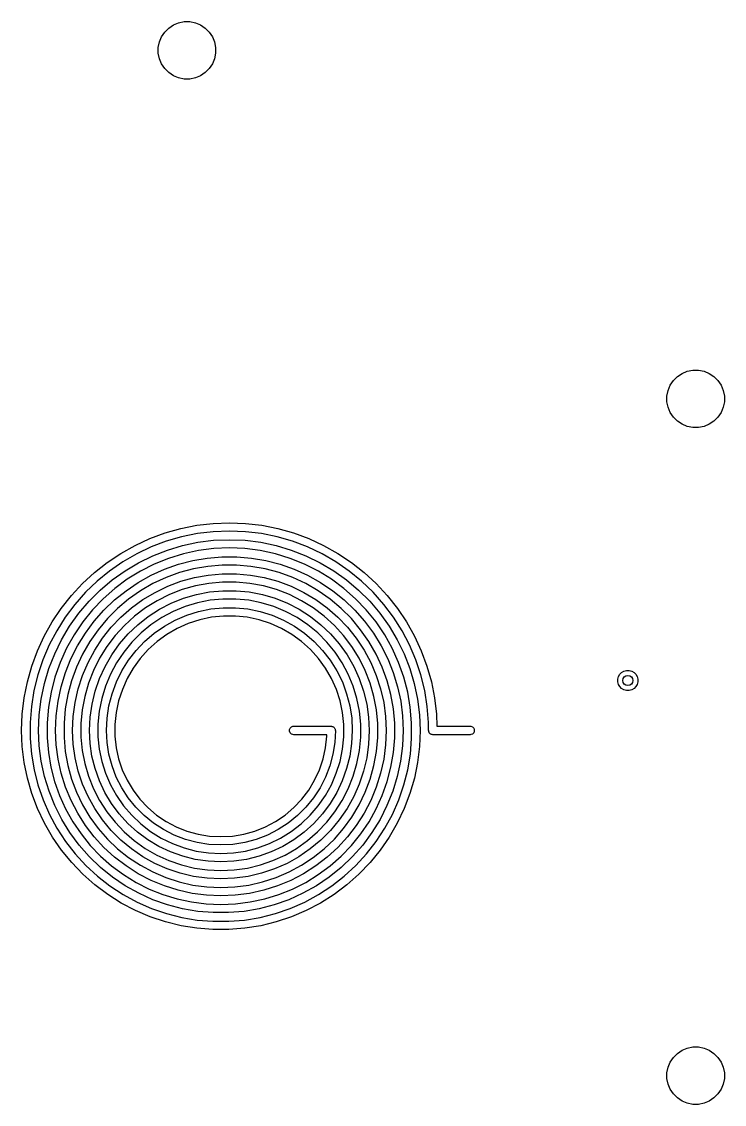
# Model space of a CAD drawing. Extents: x 25 to 275, y -107 to -24.
# Drawn here: x 179.12 to 199.85, y -106.02 to -74.1 of the extents above; entities that cross this region are included whole.
import ezdxf

# ---------------------------------------------------------------- set-up
doc = ezdxf.new("R2010")
doc.units = 0
doc.layers.add('BLACK', color=7, linetype='CONTINUOUS')

msp = doc.modelspace()

# ---------------------------------------------------------------- linework, layer by layer
at = {"layer": 'BLACK', "linetype": 'CONTINUOUS'}
for p, q in [((183.342941, -74.410766), (183.460766, -74.292941)), ((183.460766, -74.292941), (183.599313, -74.200367)), ((183.599313, -74.200367), (183.753258, -74.136601)), ((183.753258, -74.136601), (183.916685, -74.104093)), ((183.916685, -74.104093), (184.083315, -74.104093)), ((184.083315, -74.104093), (184.246742, -74.136601)), ((184.246742, -74.136601), (184.400687, -74.200367)), ((184.400687, -74.200367), (184.539234, -74.292941)), ((184.539234, -74.292941), (184.657059, -74.410766)), ((183.186601, -74.703258), (183.250367, -74.549313)), ((183.250367, -74.549313), (183.342941, -74.410766)), ((184.657059, -74.410766), (184.749633, -74.549313)), ((184.749633, -74.549313), (184.813399, -74.703258)), ((183.154093, -74.866685), (183.186601, -74.703258)), ((183.154093, -75.033315), (183.154093, -74.866685)), ((184.813399, -74.703258), (184.845907, -74.866685)), ((184.845907, -74.866685), (184.845907, -75.033315)), ((183.186601, -75.196742), (183.154093, -75.033315)), ((183.250367, -75.350687), (183.186601, -75.196742)), ((184.813399, -75.196742), (184.749633, -75.350687)), ((184.845907, -75.033315), (184.813399, -75.196742)), ((183.342941, -75.489234), (183.250367, -75.350687)), ((183.460766, -75.607059), (183.342941, -75.489234)), ((183.599313, -75.699633), (183.460766, -75.607059)), ((184.539234, -75.607059), (184.400687, -75.699633)), ((184.657059, -75.489234), (184.539234, -75.607059)), ((184.749633, -75.350687), (184.657059, -75.489234)), ((183.753258, -75.763399), (183.599313, -75.699633)), ((183.916685, -75.795907), (183.753258, -75.763399)), ((184.083315, -75.795907), (183.916685, -75.795907)), ((184.246742, -75.763399), (184.083315, -75.795907)), ((184.400687, -75.699633), (184.246742, -75.763399)), ((198.342941, -84.685766), (198.460766, -84.567941)), ((198.460766, -84.567941), (198.599313, -84.475367)), ((198.599313, -84.475367), (198.753258, -84.411601)), ((198.753258, -84.411601), (198.916685, -84.379093)), ((198.916685, -84.379093), (199.083315, -84.379093)), ((199.083315, -84.379093), (199.246742, -84.411601)), ((199.246742, -84.411601), (199.400687, -84.475367)), ((199.400687, -84.475367), (199.539234, -84.567941)), ((199.539234, -84.567941), (199.657059, -84.685766)), ((198.186601, -84.978258), (198.250367, -84.824313)), ((198.250367, -84.824313), (198.342941, -84.685766)), ((199.657059, -84.685766), (199.749633, -84.824313)), ((199.749633, -84.824313), (199.813399, -84.978258)), ((198.154093, -85.141685), (198.186601, -84.978258)), ((198.154093, -85.308315), (198.154093, -85.141685)), ((199.813399, -84.978258), (199.845907, -85.141685)), ((199.845907, -85.141685), (199.845907, -85.308315)), ((198.186601, -85.471742), (198.154093, -85.308315)), ((198.250367, -85.625687), (198.186601, -85.471742)), ((199.813399, -85.471742), (199.749633, -85.625687)), ((199.845907, -85.308315), (199.813399, -85.471742)), ((198.342941, -85.764234), (198.250367, -85.625687)), ((198.460766, -85.882059), (198.342941, -85.764234)), ((199.657059, -85.764234), (199.539234, -85.882059)), ((199.749633, -85.625687), (199.657059, -85.764234)), ((198.599313, -85.974633), (198.460766, -85.882059)), ((198.753258, -86.038399), (198.599313, -85.974633)), ((198.916685, -86.070907), (198.753258, -86.038399)), ((199.083315, -86.070907), (198.916685, -86.070907)), ((199.246742, -86.038399), (199.083315, -86.070907)), ((199.400687, -85.974633), (199.246742, -86.038399)), ((199.539234, -85.882059), (199.400687, -85.974633)), ((183.357271, -89.174779), (183.820147, -89.044234)), ((183.820147, -89.044234), (184.291839, -88.950409)), ((184.291839, -88.950409), (184.769438, -88.893881)), ((184.769438, -88.893881), (185.25, -88.875)), ((185.25, -88.875), (185.730562, -88.893881)), ((185.730562, -88.893881), (186.208161, -88.950409)), ((186.208161, -88.950409), (186.679853, -89.044234)), ((186.679853, -89.044234), (187.142729, -89.174779)), ((182.469308, -89.542585), (182.906064, -89.341238)), ((182.906064, -89.341238), (183.357271, -89.174779)), ((183.842879, -89.291086), (183.388065, -89.422825)), ((184.306819, -89.196372), (183.842879, -89.291086)), ((184.776875, -89.139297), (184.306819, -89.196372)), ((185.25, -89.120231), (184.776875, -89.139297)), ((185.723125, -89.139297), (185.25, -89.120231)), ((186.193181, -89.196372), (185.723125, -89.139297)), ((186.657121, -89.291086), (186.193181, -89.196372)), ((187.111935, -89.422825), (186.657121, -89.291086)), ((187.142729, -89.174779), (187.593936, -89.341238)), ((187.593936, -89.341238), (188.030692, -89.542585)), ((182.049696, -89.777579), (182.469308, -89.542585)), ((182.945327, -89.590733), (182.517535, -89.793723)), ((183.388065, -89.422825), (182.945327, -89.590733)), ((182.990463, -89.848775), (183.423565, -89.679778)), ((183.423565, -89.679778), (183.869144, -89.547124)), ((183.869144, -89.547124), (184.324155, -89.451718)), ((184.324155, -89.451718), (184.785491, -89.394212)), ((184.793757, -89.639534), (184.340801, -89.697537)), ((184.785491, -89.394212), (185.25, -89.375)), ((185.25, -89.620153), (184.793757, -89.639534)), ((185.25, -89.375), (185.714509, -89.394212)), ((185.706243, -89.639534), (185.25, -89.620153)), ((186.159199, -89.697537), (185.706243, -89.639534)), ((185.714509, -89.394212), (186.175845, -89.451718)), ((186.175845, -89.451718), (186.630856, -89.547124)), ((186.630856, -89.547124), (187.076435, -89.679778)), ((187.076435, -89.679778), (187.509537, -89.848775)), ((187.554673, -89.590733), (187.111935, -89.422825)), ((187.982465, -89.793723), (187.554673, -89.590733)), ((188.030692, -89.542585), (188.450304, -89.777579)), ((181.649815, -90.044771), (182.049696, -89.777579)), ((182.517535, -89.793723), (182.107464, -90.030478)), ((182.572796, -90.05296), (182.990463, -89.848775)), ((183.457759, -89.927464), (183.034034, -90.09773)), ((183.894397, -89.793745), (183.457759, -89.927464)), ((183.749283, -90.099645), (184.170269, -89.990029)), ((184.340801, -89.697537), (183.894397, -89.793745)), ((184.170269, -89.990029), (184.599034, -89.91651)), ((184.599034, -89.91651), (185.032489, -89.879618)), ((185.032489, -89.879618), (185.467511, -89.879618)), ((185.467511, -89.879618), (185.900966, -89.91651)), ((185.900966, -89.91651), (186.329731, -89.990029)), ((186.605603, -89.793745), (186.159199, -89.697537)), ((186.329731, -89.990029), (186.750717, -90.099645)), ((187.042241, -89.927464), (186.605603, -89.793745)), ((187.465966, -90.09773), (187.042241, -89.927464)), ((187.509537, -89.848775), (187.927204, -90.05296)), ((188.392536, -90.030478), (187.982465, -89.793723)), ((188.450304, -89.777579), (188.850185, -90.044771)), ((181.272131, -90.342513), (181.649815, -90.044771)), ((181.717774, -90.299461), (181.350992, -90.59893)), ((182.107464, -90.030478), (181.717774, -90.299461)), ((181.795053, -90.561085), (182.173417, -90.290939)), ((182.173417, -90.290939), (182.572796, -90.05296)), ((182.626276, -90.303318), (182.237421, -90.542745)), ((183.034034, -90.09773), (182.626276, -90.303318)), ((182.942706, -90.423755), (183.339111, -90.244569)), ((183.339111, -90.244569), (183.749283, -90.099645)), ((184.193852, -90.236023), (183.782663, -90.346201)), ((184.613079, -90.162102), (184.193852, -90.236023)), ((185.037153, -90.125), (184.613079, -90.162102)), ((185.462847, -90.125), (185.037153, -90.125)), ((185.886921, -90.162102), (185.462847, -90.125)), ((186.306148, -90.236023), (185.886921, -90.162102)), ((186.717337, -90.346201), (186.306148, -90.236023)), ((186.750717, -90.099645), (187.160889, -90.244569)), ((187.160889, -90.244569), (187.557294, -90.423755)), ((187.873724, -90.303318), (187.465966, -90.09773)), ((188.262579, -90.542745), (187.873724, -90.303318)), ((187.927204, -90.05296), (188.326583, -90.290939)), ((188.326583, -90.290939), (188.704947, -90.561085)), ((188.782226, -90.299461), (188.392536, -90.030478)), ((189.149008, -90.59893), (188.782226, -90.299461)), ((188.850185, -90.044771), (189.227869, -90.342513)), ((180.918971, -90.668971), (181.272131, -90.342513)), ((181.350992, -90.59893), (181.009496, -90.926941)), ((181.440291, -90.861553), (181.795053, -90.561085)), ((182.237421, -90.542745), (181.870273, -90.814287)), ((182.202505, -90.879515), (182.562925, -90.635913)), ((182.562925, -90.635913), (182.942706, -90.423755)), ((183.382641, -90.491797), (182.996831, -90.671703)), ((183.782663, -90.346201), (183.382641, -90.491797)), ((183.432259, -90.747184), (183.820796, -90.601364)), ((183.820796, -90.601364), (184.220841, -90.490958)), ((184.220841, -90.490958), (184.629171, -90.416857)), ((184.629171, -90.416857), (185.0425, -90.379657)), ((185.047732, -90.625), (184.64492, -90.662326)), ((185.0425, -90.379657), (185.4575, -90.379657)), ((185.452268, -90.625), (185.047732, -90.625)), ((185.85508, -90.662326), (185.452268, -90.625)), ((185.4575, -90.379657), (185.870829, -90.416857)), ((185.870829, -90.416857), (186.279159, -90.490958)), ((186.279159, -90.490958), (186.679204, -90.601364)), ((186.679204, -90.601364), (187.067741, -90.747184)), ((187.117359, -90.491797), (186.717337, -90.346201)), ((187.503169, -90.671703), (187.117359, -90.491797)), ((187.557294, -90.423755), (187.937075, -90.635913)), ((187.937075, -90.635913), (188.297495, -90.879515)), ((188.629727, -90.814287), (188.262579, -90.542745)), ((188.704947, -90.561085), (189.059709, -90.861553)), ((189.490504, -90.926941), (189.149008, -90.59893)), ((189.227869, -90.342513), (189.581029, -90.668971)), ((180.592513, -91.022131), (180.918971, -90.668971)), ((181.009496, -90.926941), (180.695502, -91.281367)), ((181.111553, -91.190291), (181.440291, -90.861553)), ((181.870273, -90.814287), (181.527475, -91.115987)), ((181.864042, -91.152804), (182.202505, -90.879515)), ((182.628169, -90.88455), (182.279461, -91.128718)), ((182.996831, -90.671703), (182.628169, -90.88455)), ((182.702101, -91.140099), (183.058357, -90.927246)), ((183.058357, -90.927246), (183.432259, -90.747184)), ((183.858178, -90.847366), (183.480958, -90.993502)), ((184.247271, -90.73666), (183.858178, -90.847366)), ((184.64492, -90.662326), (184.247271, -90.73666)), ((184.277494, -90.991277), (184.662951, -90.916987)), ((184.662951, -90.916987), (185.053725, -90.879672)), ((185.053725, -90.879672), (185.446275, -90.879672)), ((185.446275, -90.879672), (185.837049, -90.916987)), ((185.837049, -90.916987), (186.222506, -90.991277)), ((186.252729, -90.73666), (185.85508, -90.662326)), ((186.641822, -90.847366), (186.252729, -90.73666)), ((187.019042, -90.993502), (186.641822, -90.847366)), ((187.067741, -90.747184), (187.441643, -90.927246)), ((187.441643, -90.927246), (187.797899, -91.140099)), ((187.871831, -90.88455), (187.503169, -90.671703)), ((188.220539, -91.128718), (187.871831, -90.88455)), ((188.297495, -90.879515), (188.635958, -91.152804)), ((188.972525, -91.115987), (188.629727, -90.814287)), ((189.059709, -90.861553), (189.388447, -91.190291)), ((189.804498, -91.281367), (189.490504, -90.926941)), ((189.581029, -90.668971), (189.907487, -91.022131)), ((180.294771, -91.399815), (180.592513, -91.022131)), ((180.695502, -91.281367), (180.411045, -91.659911)), ((180.811085, -91.545053), (181.111553, -91.190291)), ((181.527475, -91.115987), (181.211498, -91.445671)), ((181.549975, -91.453813), (181.864042, -91.152804)), ((182.279461, -91.128718), (181.95336, -91.402349)), ((182.36636, -91.384029), (182.702101, -91.140099)), ((183.118832, -91.17382), (182.774887, -91.386781)), ((183.480958, -90.993502), (183.118832, -91.17382)), ((183.1875, -91.427645), (183.536413, -91.247768)), ((183.536413, -91.247768), (183.900845, -91.101872)), ((183.900845, -91.101872), (184.277494, -90.991277)), ((184.307316, -91.236596), (183.942978, -91.347117)), ((184.680734, -91.162319), (184.307316, -91.236596)), ((185.059633, -91.125), (184.680734, -91.162319)), ((185.440367, -91.125), (185.059633, -91.125)), ((185.819266, -91.162319), (185.440367, -91.125)), ((186.192684, -91.236596), (185.819266, -91.162319)), ((186.557022, -91.347117), (186.192684, -91.236596)), ((186.222506, -90.991277), (186.599155, -91.101872)), ((186.599155, -91.101872), (186.963587, -91.247768)), ((186.963587, -91.247768), (187.3125, -91.427645)), ((187.381168, -91.17382), (187.019042, -90.993502)), ((187.725113, -91.386781), (187.381168, -91.17382)), ((187.797899, -91.140099), (188.13364, -91.384029)), ((188.54664, -91.402349), (188.220539, -91.128718)), ((188.635958, -91.152804), (188.950025, -91.453813)), ((189.288502, -91.445671), (188.972525, -91.115987)), ((189.388447, -91.190291), (189.688915, -91.545053)), ((190.088955, -91.659911), (189.804498, -91.281367)), ((189.907487, -91.022131), (190.205229, -91.399815)), ((180.027579, -91.799696), (180.294771, -91.399815)), ((180.540939, -91.923417), (180.811085, -91.545053)), ((181.211498, -91.445671), (180.924618, -91.800964)), ((181.262567, -91.780373), (181.549975, -91.453813)), ((181.95336, -91.402349), (181.652349, -91.70336)), ((182.053835, -91.657074), (182.36636, -91.384029)), ((182.774887, -91.386781), (182.45206, -91.630569)), ((182.857265, -91.639874), (183.1875, -91.427645)), ((183.591226, -91.492817), (183.255449, -91.672293)), ((183.942978, -91.347117), (183.591226, -91.492817)), ((183.653571, -91.745459), (183.991018, -91.600649)), ((183.991018, -91.600649), (184.341385, -91.49072)), ((184.341385, -91.49072), (184.701074, -91.416802)), ((184.701074, -91.416802), (185.066397, -91.379653)), ((185.066397, -91.379653), (185.433603, -91.379653)), ((185.433603, -91.379653), (185.798926, -91.416802)), ((185.798926, -91.416802), (186.158615, -91.49072)), ((186.158615, -91.49072), (186.508982, -91.600649)), ((186.508982, -91.600649), (186.846429, -91.745459)), ((186.908774, -91.492817), (186.557022, -91.347117)), ((187.244551, -91.672293), (186.908774, -91.492817)), ((187.3125, -91.427645), (187.642735, -91.639874)), ((188.04794, -91.630569), (187.725113, -91.386781)), ((188.13364, -91.384029), (188.446165, -91.657074)), ((188.847651, -91.70336), (188.54664, -91.402349)), ((188.950025, -91.453813), (189.237433, -91.780373)), ((189.575382, -91.800964), (189.288502, -91.445671)), ((189.688915, -91.545053), (189.959061, -91.923417)), ((190.205229, -91.399815), (190.472421, -91.799696)), ((179.792585, -92.219308), (180.027579, -91.799696)), ((180.411045, -91.659911), (180.157971, -92.060116)), ((180.924618, -91.800964), (180.668904, -92.179307)), ((181.003888, -92.130129), (181.262567, -91.780373)), ((181.652349, -91.70336), (181.378718, -92.029461)), ((181.767044, -91.957033), (182.053835, -91.657074)), ((182.153104, -91.903104), (181.880569, -92.20206)), ((182.45206, -91.630569), (182.153104, -91.903104)), ((182.264597, -92.153424), (182.548699, -91.882533)), ((182.548699, -91.882533), (182.857265, -91.639874)), ((182.938881, -91.883817), (182.644571, -92.125352)), ((183.255449, -91.672293), (182.938881, -91.883817)), ((183.332505, -91.923665), (183.653571, -91.745459)), ((184.038848, -91.844842), (183.715679, -91.988726)), ((184.375287, -91.735526), (184.038848, -91.844842)), ((184.721309, -91.661977), (184.375287, -91.735526)), ((185.073124, -91.625), (184.721309, -91.661977)), ((185.426876, -91.625), (185.073124, -91.625)), ((185.778691, -91.661977), (185.426876, -91.625)), ((186.124713, -91.735526), (185.778691, -91.661977)), ((186.461152, -91.844842), (186.124713, -91.735526)), ((186.784321, -91.988726), (186.461152, -91.844842)), ((186.846429, -91.745459), (187.167495, -91.923665)), ((187.561119, -91.883817), (187.244551, -91.672293)), ((187.855429, -92.125352), (187.561119, -91.883817)), ((187.642735, -91.639874), (187.951301, -91.882533)), ((187.951301, -91.882533), (188.235403, -92.153424)), ((188.346896, -91.903104), (188.04794, -91.630569)), ((188.619431, -92.20206), (188.346896, -91.903104)), ((188.446165, -91.657074), (188.732956, -91.957033)), ((189.121282, -92.029461), (188.847651, -91.70336)), ((189.237433, -91.780373), (189.496112, -92.130129)), ((189.831096, -92.179307), (189.575382, -91.800964)), ((190.342029, -92.060115), (190.088955, -91.659911)), ((190.472421, -91.799696), (190.707415, -92.219308)), ((179.591238, -92.656064), (179.792585, -92.219308)), ((180.157971, -92.060116), (179.93792, -92.479387)), ((180.30296, -92.322796), (180.540939, -91.923417)), ((180.668904, -92.179307), (180.446196, -92.577973)), ((180.775803, -92.500563), (181.003888, -92.130129)), ((181.378718, -92.029461), (181.13455, -92.378169)), ((181.508296, -92.281493), (181.767044, -91.957033)), ((181.880569, -92.20206), (181.636781, -92.524887)), ((182.007531, -92.450094), (182.264597, -92.153424)), ((182.644571, -92.125352), (182.375352, -92.394571)), ((182.752495, -92.372626), (183.031116, -92.133438)), ((183.031116, -92.133438), (183.332505, -91.923665)), ((183.40932, -92.165602), (183.123129, -92.373533)), ((183.715679, -91.988726), (183.40932, -92.165602)), ((187.09068, -92.165602), (186.784321, -91.988726)), ((187.376871, -92.373533), (187.09068, -92.165602)), ((187.167495, -91.923665), (187.468884, -92.133438)), ((187.468884, -92.133438), (187.747505, -92.372626)), ((188.124648, -92.394571), (187.855429, -92.125352)), ((188.235403, -92.153424), (188.492469, -92.450094)), ((188.863219, -92.524887), (188.619431, -92.20206)), ((188.732956, -91.957033), (188.991704, -92.281493)), ((189.36545, -92.378169), (189.121282, -92.029461)), ((189.496112, -92.130129), (189.724197, -92.500563)), ((190.053804, -92.577973), (189.831096, -92.179307)), ((189.959061, -91.923417), (190.19704, -92.322796)), ((190.56208, -92.479387), (190.342029, -92.060115)), ((190.707415, -92.219308), (190.908762, -92.656064)), ((179.93792, -92.479387), (179.75232, -92.915005)), ((180.098775, -92.740463), (180.30296, -92.322796)), ((180.579954, -92.889006), (180.775803, -92.500563)), ((181.13455, -92.378169), (180.921703, -92.746831)), ((181.279674, -92.627841), (181.508296, -92.281493)), ((181.636781, -92.524887), (181.42382, -92.868832)), ((181.779829, -92.769857), (182.007531, -92.450094)), ((182.375352, -92.394571), (182.133817, -92.688881)), ((182.499502, -92.638775), (182.752495, -92.372626)), ((183.123129, -92.373533), (182.860239, -92.610239)), ((187.639761, -92.610239), (187.376871, -92.373533)), ((187.747505, -92.372626), (188.000498, -92.638775)), ((188.366183, -92.688881), (188.124648, -92.394571)), ((188.492469, -92.450094), (188.720171, -92.769857)), ((189.07618, -92.868832), (188.863219, -92.524887)), ((188.991704, -92.281493), (189.220326, -92.627841)), ((189.578297, -92.746831), (189.36545, -92.378169)), ((189.724197, -92.500563), (189.920046, -92.889006)), ((190.19704, -92.322796), (190.401225, -92.740463)), ((190.74768, -92.915005), (190.56208, -92.479387)), ((179.424779, -93.107271), (179.591238, -92.656064)), ((179.929778, -93.173565), (180.098775, -92.740463)), ((180.446196, -92.577973), (180.258099, -92.994089)), ((180.921703, -92.746831), (180.741797, -93.132641)), ((181.083019, -92.993288), (181.279674, -92.627841)), ((181.42382, -92.868832), (181.243502, -93.230958)), ((181.583554, -93.109816), (181.779829, -92.769857)), ((182.133817, -92.688881), (181.922293, -93.005449)), ((182.274733, -92.929153), (182.499502, -92.638775)), ((182.623533, -92.873129), (182.415602, -93.15932)), ((182.860239, -92.610239), (182.623533, -92.873129)), ((187.876467, -92.873129), (187.639761, -92.610239)), ((188.084398, -93.15932), (187.876467, -92.873129)), ((188.000498, -92.638775), (188.225267, -92.929153)), ((188.577707, -93.005449), (188.366183, -92.688881)), ((188.720171, -92.769857), (188.916446, -93.109816)), ((189.256498, -93.230958), (189.07618, -92.868832)), ((189.220326, -92.627841), (189.416981, -92.993288)), ((189.758203, -93.132641), (189.578297, -92.746831)), ((190.241901, -92.994089), (190.053804, -92.577973)), ((190.401225, -92.740463), (190.570222, -93.173565)), ((190.908762, -92.656064), (191.075221, -93.107271)), ((179.294234, -93.570147), (179.424779, -93.107271)), ((179.75232, -92.915005), (179.602375, -93.364146)), ((179.797124, -93.619144), (179.929778, -93.173565)), ((180.258099, -92.994089), (180.105969, -93.424658)), ((180.417753, -93.292659), (180.579954, -92.889006)), ((180.741797, -93.132641), (180.596201, -93.532663)), ((180.919914, -93.374891), (181.083019, -92.993288)), ((181.420482, -93.466892), (181.583554, -93.109816)), ((181.922293, -93.005449), (181.742817, -93.341226)), ((182.080494, -93.24078), (182.274733, -92.929153)), ((182.415602, -93.15932), (182.238726, -93.465679)), ((188.261274, -93.465679), (188.084398, -93.15932)), ((188.225267, -92.929153), (188.419506, -93.24078)), ((188.757183, -93.341226), (188.577707, -93.005449)), ((188.916446, -93.109816), (189.079518, -93.466892)), ((189.416981, -92.993288), (189.580086, -93.374891)), ((189.903799, -93.532663), (189.758203, -93.132641)), ((189.920046, -92.889006), (190.082247, -93.292659)), ((190.394031, -93.424658), (190.241901, -92.994089)), ((190.570222, -93.173565), (190.702876, -93.619144)), ((190.897625, -93.364146), (190.74768, -92.915005)), ((191.075221, -93.107271), (191.205766, -93.570147)), ((179.602375, -93.364146), (179.489057, -93.823895)), ((180.105969, -93.424658), (179.990902, -93.866578)), ((180.290369, -93.708612), (180.417753, -93.292659)), ((180.791672, -93.76958), (180.919914, -93.374891)), ((181.243502, -93.230958), (181.097366, -93.608178)), ((181.292091, -93.837853), (181.420482, -93.466892)), ((181.742817, -93.341226), (181.597117, -93.692978)), ((181.918778, -93.57046), (182.080494, -93.24078)), ((182.238726, -93.465679), (182.094842, -93.788848)), ((188.405158, -93.788848), (188.261274, -93.465679)), ((188.419506, -93.24078), (188.581222, -93.57046)), ((188.902883, -93.692978), (188.757183, -93.341226)), ((189.079518, -93.466892), (189.207909, -93.837853)), ((189.402634, -93.608178), (189.256498, -93.230958)), ((189.580086, -93.374891), (189.708328, -93.76958)), ((190.082247, -93.292659), (190.209631, -93.708612)), ((190.509098, -93.866578), (190.394031, -93.424658)), ((191.010943, -93.823895), (190.897625, -93.364146)), ((196.702567, -93.485842), (196.722836, -93.410195)), ((196.702567, -93.564158), (196.702567, -93.485842)), ((196.722836, -93.410195), (196.761994, -93.342372)), ((196.761994, -93.342372), (196.817372, -93.286994)), ((196.817372, -93.286994), (196.885195, -93.247836)), ((196.885195, -93.247836), (196.960842, -93.227567)), ((196.960842, -93.227567), (197.039158, -93.227567)), ((197.039158, -93.227567), (197.114805, -93.247836)), ((197.114805, -93.247836), (197.182628, -93.286994)), ((197.182628, -93.286994), (197.238006, -93.342372)), ((197.238006, -93.342372), (197.277164, -93.410195)), ((197.277164, -93.410195), (197.297433, -93.485842)), ((197.297433, -93.485842), (197.297433, -93.564158)), ((179.200409, -94.041839), (179.294234, -93.570147)), ((179.489057, -93.823895), (179.413101, -94.291272)), ((179.701718, -94.074155), (179.797124, -93.619144)), ((180.198718, -94.133871), (180.290369, -93.708612)), ((180.596201, -93.532663), (180.486023, -93.943852)), ((180.699326, -94.174174), (180.791672, -93.76958)), ((181.097366, -93.608178), (180.98666, -93.997271)), ((181.597117, -93.692978), (181.486596, -94.057316)), ((181.791245, -93.914809), (181.918778, -93.57046)), ((182.094842, -93.788848), (181.985526, -94.125287)), ((188.514474, -94.125287), (188.405158, -93.788848)), ((188.581222, -93.57046), (188.708755, -93.914809)), ((189.013404, -94.057316), (188.902883, -93.692978)), ((189.51334, -93.997271), (189.402634, -93.608178)), ((189.708328, -93.76958), (189.800674, -94.174174)), ((190.013977, -93.943852), (189.903799, -93.532663)), ((190.209631, -93.708612), (190.301282, -94.133871)), ((190.702876, -93.619144), (190.798282, -94.074155)), ((191.086899, -94.291272), (191.010943, -93.823895)), ((191.205766, -93.570147), (191.299591, -94.041839)), ((196.722836, -93.639805), (196.702567, -93.564158)), ((196.761994, -93.707628), (196.722836, -93.639805)), ((196.817372, -93.763006), (196.761994, -93.707628)), ((196.885195, -93.802164), (196.817372, -93.763006)), ((196.960842, -93.822433), (196.885195, -93.802164)), ((197.039158, -93.822433), (196.960842, -93.822433)), ((197.114805, -93.802164), (197.039158, -93.822433)), ((197.182628, -93.763006), (197.114805, -93.802164)), ((197.238006, -93.707628), (197.182628, -93.763006)), ((197.277164, -93.639805), (197.238006, -93.707628)), ((197.297433, -93.564158), (197.277164, -93.639805)), ((179.143881, -94.519438), (179.200409, -94.041839)), ((179.644212, -94.535491), (179.701718, -94.074155)), ((179.990902, -93.866578), (179.913727, -94.316664)), ((180.143463, -94.56537), (180.198718, -94.133871)), ((180.486023, -93.943852), (180.412102, -94.363079)), ((180.98666, -93.997271), (180.912326, -94.39492)), ((181.199544, -94.219339), (181.292091, -93.837853)), ((181.486596, -94.057316), (181.412319, -94.430734)), ((181.699204, -94.270293), (181.791245, -93.914809)), ((181.985526, -94.125287), (181.911977, -94.471309)), ((188.588023, -94.471309), (188.514474, -94.125287)), ((188.708755, -93.914809), (188.800796, -94.270293)), ((189.087681, -94.430734), (189.013404, -94.057316)), ((189.207909, -93.837853), (189.300456, -94.219339)), ((189.587674, -94.39492), (189.51334, -93.997271)), ((190.087898, -94.363079), (190.013977, -93.943852)), ((190.301282, -94.133871), (190.356537, -94.56537)), ((190.586273, -94.316664), (190.509098, -93.866578)), ((190.798282, -94.074155), (190.855788, -94.535491)), ((191.299591, -94.041839), (191.356119, -94.519438)), ((179.413101, -94.291272), (179.375, -94.763246)), ((179.913727, -94.316664), (179.875, -94.771673)), ((180.412102, -94.363079), (180.375, -94.787153)), ((180.643619, -94.585418), (180.699326, -94.174174)), ((180.912326, -94.39492), (180.875, -94.797732)), ((181.143678, -94.607894), (181.199544, -94.219339)), ((181.412319, -94.430734), (181.375, -94.809633)), ((181.643599, -94.633265), (181.699204, -94.270293)), ((181.911977, -94.471309), (181.875, -94.823124)), ((188.625, -94.823124), (188.588023, -94.471309)), ((188.800796, -94.270293), (188.856401, -94.633265)), ((189.125, -94.809633), (189.087681, -94.430734)), ((189.300456, -94.219339), (189.356322, -94.607894)), ((189.625, -94.797732), (189.587674, -94.39492)), ((189.800674, -94.174174), (189.856381, -94.585418)), ((190.125, -94.787153), (190.087898, -94.363079)), ((190.625, -94.771673), (190.586273, -94.316664)), ((191.125, -94.763246), (191.086899, -94.291272)), ((179.125, -95), (179.143881, -94.519438)), ((179.375, -94.763246), (179.375, -95)), ((179.625, -95), (179.644212, -94.535491)), ((179.875, -94.771673), (179.875, -95)), ((180.125, -95), (180.143463, -94.56537)), ((180.375, -94.787153), (180.375, -95)), ((180.625, -95), (180.643619, -94.585418)), ((181.125, -95), (181.143678, -94.607894)), ((181.625, -95), (181.643599, -94.633265)), ((188.856401, -94.633265), (188.875, -95)), ((189.356322, -94.607894), (189.375, -95)), ((189.856381, -94.585418), (189.875, -95)), ((190.125, -95), (190.125, -94.787153)), ((190.356537, -94.56537), (190.375, -95)), ((190.625, -95), (190.625, -94.771673)), ((190.855788, -94.535491), (190.875, -95)), ((191.125, -95), (191.125, -94.763246)), ((191.356119, -94.519438), (191.370089, -94.875)), ((179.144051, -95.472741), (179.125, -95)), ((179.375, -95), (179.375, -95.232652)), ((179.644363, -95.455832), (179.625, -95)), ((179.875, -95), (179.875, -95.217707)), ((180.143551, -95.424884), (180.125, -95)), ((180.375, -95), (180.375, -95.207709)), ((180.643663, -95.403674), (180.625, -95)), ((180.875, -94.797732), (180.875, -95)), ((180.875, -95), (180.875, -95.196498)), ((181.143659, -95.379816), (181.125, -95)), ((181.375, -94.809633), (181.375, -95)), ((181.375, -95), (181.375, -95.183839)), ((181.643489, -95.352784), (181.625, -95)), ((181.875, -94.823124), (181.875, -95)), ((181.875, -95), (181.875, -95.169433)), ((187.027402, -94.975614), (187.046066, -94.930554)), ((187.027402, -95.024386), (187.027402, -94.975614)), ((187.046066, -95.069446), (187.027402, -95.024386)), ((187.046066, -94.930554), (187.080554, -94.896066)), ((187.080554, -95.103934), (187.046066, -95.069446)), ((187.080554, -94.896066), (187.125614, -94.877402)), ((187.125614, -95.122598), (187.080554, -95.103934)), ((187.125614, -94.877402), (187.15, -94.875)), ((187.15, -94.875), (188.25, -94.875)), ((188.25, -94.875), (188.274386, -94.877402)), ((188.274386, -94.877402), (188.276153, -94.878134)), ((188.276153, -94.878134), (188.277815, -94.878134)), ((188.277815, -94.878134), (188.288031, -94.883054)), ((188.288031, -94.883054), (188.319446, -94.896066)), ((188.319446, -94.896066), (188.323528, -94.900148)), ((188.323528, -94.900148), (188.327936, -94.902271)), ((188.327936, -94.902271), (188.336933, -94.913553)), ((188.336933, -94.913553), (188.353934, -94.930554)), ((188.353934, -94.930554), (188.357655, -94.939538)), ((188.375, -95), (188.356511, -95.352784)), ((188.357655, -94.939538), (188.362621, -94.945765)), ((188.362621, -94.945765), (188.36555, -94.958598)), ((188.36555, -94.958598), (188.372598, -94.975614)), ((188.372598, -94.975614), (188.372598, -94.989476)), ((188.372598, -94.989476), (188.375, -95)), ((188.625, -95), (188.625, -94.823124)), ((188.625, -95.183839), (188.625, -95)), ((188.875, -95), (188.856341, -95.379816)), ((189.125, -95), (189.125, -94.809633)), ((189.125, -95.196498), (189.125, -95)), ((189.375, -95), (189.356337, -95.403674)), ((189.625, -95), (189.625, -94.797732)), ((189.625, -95.207709), (189.625, -95)), ((189.875, -95), (189.856449, -95.424884)), ((190.125, -95.217707), (190.125, -95)), ((190.375, -95), (190.355637, -95.455832)), ((190.625, -95.232652), (190.625, -95)), ((190.875, -95), (190.855949, -95.472741)), ((191.127402, -95.010523), (191.125, -95)), ((191.127402, -95.024386), (191.127402, -95.010523)), ((191.134449, -95.041401), (191.127402, -95.024386)), ((191.137379, -95.054235), (191.134449, -95.041401)), ((191.142344, -95.060461), (191.137379, -95.054235)), ((191.146066, -95.069446), (191.142344, -95.060461)), ((191.163066, -95.086446), (191.146066, -95.069446)), ((191.172064, -95.097729), (191.163066, -95.086446)), ((191.176471, -95.099851), (191.172064, -95.097729)), ((191.180554, -95.103934), (191.176471, -95.099851)), ((191.211968, -95.116945), (191.180554, -95.103934)), ((191.370089, -94.875), (192.35, -94.875)), ((192.35, -94.875), (192.374386, -94.877402)), ((192.374386, -94.877402), (192.419446, -94.896066)), ((192.419446, -95.103934), (192.374386, -95.122598)), ((192.419446, -94.896066), (192.453934, -94.930554)), ((192.453934, -95.069446), (192.419446, -95.103934)), ((192.453934, -94.930554), (192.472598, -94.975614)), ((192.472598, -95.024386), (192.453934, -95.069446)), ((192.472598, -94.975614), (192.472598, -95.024386)), ((179.375, -95.232652), (179.413425, -95.696366)), ((179.875, -95.217707), (179.911926, -95.651553)), ((180.199062, -95.846535), (180.143551, -95.424884)), ((180.375, -95.207709), (180.412238, -95.621455)), ((180.699493, -95.803904), (180.643663, -95.403674)), ((180.875, -95.196498), (180.912356, -95.587714)), ((181.199457, -95.755975), (181.143659, -95.379816)), ((181.375, -95.183839), (181.412197, -95.549631)), ((181.698752, -95.701702), (181.643489, -95.352784)), ((181.875, -95.169433), (181.911638, -95.506311)), ((187.15, -95.125), (187.125614, -95.122598)), ((188.125, -95.125), (187.15, -95.125)), ((188.088362, -95.506311), (188.125, -95.169433)), ((188.125, -95.169433), (188.125, -95.125)), ((188.356511, -95.352784), (188.301248, -95.701702)), ((188.587803, -95.549631), (188.625, -95.183839)), ((188.856341, -95.379816), (188.800543, -95.755975)), ((189.087644, -95.587714), (189.125, -95.196498)), ((189.356337, -95.403674), (189.300507, -95.803904)), ((189.587762, -95.621455), (189.625, -95.207709)), ((189.856449, -95.424884), (189.800938, -95.846535)), ((190.088074, -95.651553), (190.125, -95.217707)), ((190.586575, -95.696366), (190.625, -95.232652)), ((191.222185, -95.121866), (191.211968, -95.116945)), ((191.223847, -95.121866), (191.222185, -95.121866)), ((191.225614, -95.122598), (191.223847, -95.121866)), ((191.25, -95.125), (191.225614, -95.122598)), ((192.35, -95.125), (191.25, -95.125)), ((192.374386, -95.122598), (192.35, -95.125)), ((179.20108, -95.942416), (179.144051, -95.472741)), ((179.413425, -95.696366), (179.490011, -96.155323)), ((179.702314, -95.908379), (179.644363, -95.455832)), ((179.911926, -95.651553), (179.985511, -96.080705)), ((180.412238, -95.621455), (180.486413, -96.030197)), ((180.912356, -95.587714), (180.986731, -95.973608)), ((181.412197, -95.549631), (181.48621, -95.909783)), ((181.790184, -96.042932), (181.698752, -95.701702)), ((181.911638, -95.506311), (181.984484, -95.837254)), ((188.015516, -95.837254), (188.088362, -95.506311)), ((188.301248, -95.701702), (188.209816, -96.042932)), ((188.51379, -95.909783), (188.587803, -95.549631)), ((189.013269, -95.973608), (189.087644, -95.587714)), ((189.513587, -96.030197), (189.587762, -95.621455)), ((190.014489, -96.080705), (190.088074, -95.651553)), ((190.355637, -95.455832), (190.297686, -95.908379)), ((190.509989, -96.155323), (190.586575, -95.696366)), ((190.855949, -95.472741), (190.79892, -95.942416)), ((179.295717, -96.40598), (179.20108, -95.942416)), ((179.798435, -96.354382), (179.702314, -95.908379)), ((180.291112, -96.261743), (180.199062, -95.846535)), ((180.486413, -96.030197), (180.59693, -96.430644)), ((180.792013, -96.197276), (180.699493, -95.803904)), ((180.986731, -95.973608), (181.097451, -96.350685)), ((181.291856, -96.124853), (181.199457, -95.755975)), ((181.48621, -95.909783), (181.59628, -96.2606)), ((181.916784, -96.372736), (181.790184, -96.042932)), ((181.984484, -95.837254), (182.092684, -96.158381)), ((187.907316, -96.158381), (188.015516, -95.837254)), ((188.209816, -96.042932), (188.083216, -96.372736)), ((188.40372, -96.2606), (188.51379, -95.909783)), ((188.800543, -95.755975), (188.708144, -96.124853)), ((188.902549, -96.350685), (189.013269, -95.973608)), ((189.300507, -95.803904), (189.207987, -96.197276)), ((189.40307, -96.430644), (189.513587, -96.030197)), ((189.800938, -95.846535), (189.708888, -96.261743)), ((190.297686, -95.908379), (190.201565, -96.354382)), ((190.79892, -95.942416), (190.704283, -96.40598)), ((179.490011, -96.155323), (179.604236, -96.606388)), ((179.932034, -96.790626), (179.798435, -96.354382)), ((179.985511, -96.080705), (180.095226, -96.50207)), ((180.418998, -96.667348), (180.291112, -96.261743)), ((180.920434, -96.580432), (180.792013, -96.197276)), ((181.097451, -96.350685), (181.243513, -96.71553)), ((181.419967, -96.482898), (181.291856, -96.124853)), ((181.59628, -96.2606), (181.741276, -96.598481)), ((182.077164, -96.6875), (181.916784, -96.372736)), ((182.092684, -96.158381), (182.23497, -96.465926)), ((187.76503, -96.465926), (187.907316, -96.158381)), ((188.083216, -96.372736), (187.922836, -96.6875)), ((188.258724, -96.598481), (188.40372, -96.2606)), ((188.708144, -96.124853), (188.580033, -96.482898)), ((188.756487, -96.71553), (188.902549, -96.350685)), ((189.207987, -96.197276), (189.079566, -96.580432)), ((189.708888, -96.261743), (189.581002, -96.667348)), ((189.904774, -96.50207), (190.014489, -96.080705)), ((190.201565, -96.354382), (190.067966, -96.790626)), ((190.395764, -96.606388), (190.509989, -96.155323)), ((179.427348, -96.860424), (179.295717, -96.40598)), ((179.604236, -96.606388), (179.75532, -97.04648)), ((180.095226, -96.50207), (180.24028, -96.912613)), ((180.58175, -97.060264), (180.418998, -96.667348)), ((180.59693, -96.430644), (180.742897, -96.819573)), ((181.083661, -96.950105), (180.920434, -96.580432)), ((181.582555, -96.826662), (181.419967, -96.482898)), ((181.741276, -96.598481), (181.919711, -96.919959)), ((182.269568, -96.983775), (182.077164, -96.6875)), ((182.23497, -96.465926), (182.409673, -96.756285)), ((187.590327, -96.756285), (187.76503, -96.465926)), ((187.922836, -96.6875), (187.730432, -96.983775)), ((188.080289, -96.919959), (188.258724, -96.598481)), ((188.580033, -96.482898), (188.417445, -96.826662)), ((189.079566, -96.580432), (188.916339, -96.950105)), ((189.257103, -96.819573), (189.40307, -96.430644)), ((189.581002, -96.667348), (189.41825, -97.060264)), ((189.75972, -96.912613), (189.904774, -96.50207)), ((190.24468, -97.04648), (190.395764, -96.606388)), ((190.704283, -96.40598), (190.572652, -96.860424)), ((179.595121, -97.302804), (179.427348, -96.860424)), ((180.102147, -97.213969), (179.932034, -96.790626)), ((180.24028, -96.912613), (180.419628, -97.309375)), ((180.742897, -96.819573), (180.92314, -97.193852)), ((181.2803, -97.303141), (181.083661, -96.950105)), ((181.243513, -96.71553), (181.423594, -97.064839)), ((181.778055, -97.152835), (181.582555, -96.826662)), ((181.919711, -96.919959), (182.129754, -97.221736)), ((182.491886, -97.258316), (182.269568, -96.983775)), ((182.409673, -96.756285), (182.614745, -97.026054)), ((182.614745, -97.026054), (182.847783, -97.272068)), ((187.152217, -97.272068), (187.385255, -97.026054)), ((187.385255, -97.026054), (187.590327, -96.756285)), ((187.730432, -96.983775), (187.508114, -97.258316)), ((187.870246, -97.221736), (188.080289, -96.919959)), ((188.417445, -96.826662), (188.221945, -97.152835)), ((188.576406, -97.064839), (188.756487, -96.71553)), ((188.916339, -96.950105), (188.7197, -97.303141)), ((189.07686, -97.193852), (189.257103, -96.819573)), ((189.580372, -97.309375), (189.75972, -96.912613)), ((190.067966, -96.790626), (189.897853, -97.213969)), ((190.572652, -96.860424), (190.404879, -97.302804)), ((179.797946, -97.730249), (179.595121, -97.302804)), ((179.75532, -97.04648), (179.94223, -97.472593)), ((180.307549, -97.62136), (180.102147, -97.213969)), ((180.419628, -97.309375), (180.631977, -97.689498)), ((180.778126, -97.4375), (180.58175, -97.060264)), ((180.92314, -97.193852), (181.136208, -97.550467)), ((181.508675, -97.636527), (181.2803, -97.303141)), ((181.423594, -97.064839), (181.636064, -97.395448)), ((182.004584, -97.458274), (181.778055, -97.152835)), ((182.129754, -97.221736), (182.369249, -97.500715)), ((182.741684, -97.508114), (182.491886, -97.258316)), ((182.847783, -97.272068), (183.106053, -97.491445)), ((186.893947, -97.491445), (187.152217, -97.272068)), ((187.508114, -97.258316), (187.258316, -97.508114)), ((187.630751, -97.500715), (187.870246, -97.221736)), ((188.221945, -97.152835), (187.995416, -97.458274)), ((188.363936, -97.395448), (188.576406, -97.064839)), ((188.7197, -97.303141), (188.491325, -97.636527)), ((188.863792, -97.550467), (189.07686, -97.193852)), ((189.41825, -97.060264), (189.221874, -97.4375)), ((189.368023, -97.689498), (189.580372, -97.309375)), ((189.897853, -97.213969), (189.692451, -97.62136)), ((190.05777, -97.472593), (190.24468, -97.04648)), ((190.404879, -97.302804), (190.202054, -97.730249)), ((179.94223, -97.472593), (180.16369, -97.881815)), ((180.546761, -98.009864), (180.307549, -97.62136)), ((181.006634, -97.796185), (180.778126, -97.4375)), ((181.136208, -97.550467), (181.380384, -97.886547)), ((181.766836, -97.947418), (181.508675, -97.636527)), ((181.636064, -97.395448), (181.878998, -97.704364)), ((182.259961, -97.740039), (182.004584, -97.458274)), ((182.369249, -97.500715), (182.63574, -97.754033)), ((183.016225, -97.730432), (182.741684, -97.508114)), ((183.106053, -97.491445), (183.386528, -97.681612)), ((186.613472, -97.681612), (186.893947, -97.491445)), ((187.258316, -97.508114), (186.983775, -97.730432)), ((187.36426, -97.754033), (187.630751, -97.500715)), ((187.995416, -97.458274), (187.740039, -97.740039)), ((188.121002, -97.704364), (188.363936, -97.395448)), ((188.491325, -97.636527), (188.233164, -97.947418)), ((188.619616, -97.886547), (188.863792, -97.550467)), ((189.221874, -97.4375), (188.993366, -97.796185)), ((189.692451, -97.62136), (189.453239, -98.009864)), ((189.83631, -97.881815), (190.05777, -97.472593)), ((180.034508, -98.139987), (179.797946, -97.730249)), ((180.16369, -97.881815), (180.418187, -98.271351)), ((180.631977, -97.689498), (180.875799, -98.050243)), ((181.265533, -98.13359), (181.006634, -97.796185)), ((181.380384, -97.886547), (181.653704, -98.199386)), ((182.052582, -98.233164), (181.766836, -97.947418)), ((181.878998, -97.704364), (182.150196, -97.988789)), ((182.541726, -97.995416), (182.259961, -97.740039)), ((182.63574, -97.754033), (182.926491, -97.979091)), ((182.926491, -97.979091), (183.238519, -98.17358)), ((183.3125, -97.922836), (183.016225, -97.730432)), ((183.627264, -98.083216), (183.3125, -97.922836)), ((183.386528, -97.681612), (183.685919, -97.840339)), ((183.685919, -97.840339), (184.000717, -97.965766)), ((184.000717, -97.965766), (184.327231, -98.056422)), ((185.672769, -98.056422), (185.999283, -97.965766)), ((185.999283, -97.965766), (186.314081, -97.840339)), ((186.314081, -97.840339), (186.613472, -97.681612)), ((186.6875, -97.922836), (186.372736, -98.083216)), ((186.983775, -97.730432), (186.6875, -97.922836)), ((186.761481, -98.17358), (187.073509, -97.979091)), ((187.073509, -97.979091), (187.36426, -97.754033)), ((187.740039, -97.740039), (187.458274, -97.995416)), ((187.849804, -97.988789), (188.121002, -97.704364)), ((188.233164, -97.947418), (187.947418, -98.233164)), ((188.346296, -98.199386), (188.619616, -97.886547)), ((188.993366, -97.796185), (188.734467, -98.13359)), ((189.124201, -98.050243), (189.368023, -97.689498)), ((189.581813, -98.271351), (189.83631, -97.881815)), ((190.202054, -97.730249), (189.965492, -98.139987)), ((180.303274, -98.529361), (180.034508, -98.139987)), ((180.418187, -98.271351), (180.703982, -98.638541)), ((180.818058, -98.376682), (180.546761, -98.009864)), ((180.875799, -98.050243), (181.149335, -98.389012)), ((181.552854, -98.447146), (181.265533, -98.13359)), ((181.653704, -98.199386), (181.953966, -98.486466)), ((182.363473, -98.491325), (182.052582, -98.233164)), ((182.150196, -97.988789), (182.447202, -98.246146)), ((182.447202, -98.246146), (182.767328, -98.474106)), ((182.847165, -98.221945), (182.541726, -97.995416)), ((183.173338, -98.417445), (182.847165, -98.221945)), ((183.238519, -98.17358), (183.568623, -98.335503)), ((183.957068, -98.209816), (183.627264, -98.083216)), ((184.298298, -98.301248), (183.957068, -98.209816)), ((184.647216, -98.356511), (184.298298, -98.301248)), ((184.327231, -98.056422), (184.661632, -98.111244)), ((184.661632, -98.111244), (185, -98.12959)), ((185, -98.12959), (185.338368, -98.111244)), ((185.338368, -98.111244), (185.672769, -98.056422)), ((185.701702, -98.301248), (185.352784, -98.356511)), ((186.042932, -98.209816), (185.701702, -98.301248)), ((186.372736, -98.083216), (186.042932, -98.209816)), ((186.431377, -98.335503), (186.761481, -98.17358)), ((187.152835, -98.221945), (186.826662, -98.417445)), ((187.458274, -97.995416), (187.152835, -98.221945)), ((187.232672, -98.474106), (187.552798, -98.246146)), ((187.552798, -98.246146), (187.849804, -97.988789)), ((187.947418, -98.233164), (187.636527, -98.491325)), ((188.046034, -98.486466), (188.346296, -98.199386)), ((188.734467, -98.13359), (188.447146, -98.447146)), ((188.850665, -98.389012), (189.124201, -98.050243)), ((189.453239, -98.009864), (189.181942, -98.376682)), ((189.296018, -98.638541), (189.581813, -98.271351)), ((189.965492, -98.139987), (189.696726, -98.529361)), ((180.602499, -98.895846), (180.303274, -98.529361)), ((181.119486, -98.719171), (180.818058, -98.376682)), ((181.149335, -98.389012), (181.450615, -98.703362)), ((181.86641, -98.734467), (181.552854, -98.447146)), ((181.953966, -98.486466), (182.278753, -98.745475)), ((182.696859, -98.7197), (182.363473, -98.491325)), ((182.767328, -98.474106), (183.107672, -98.670604)), ((183.517102, -98.580033), (183.173338, -98.417445)), ((183.875147, -98.708144), (183.517102, -98.580033)), ((183.568623, -98.335503), (183.913414, -98.4632)), ((183.913414, -98.4632), (184.269355, -98.55536)), ((184.269355, -98.55536), (184.632793, -98.611036)), ((184.632793, -98.611036), (185, -98.629659)), ((185, -98.375), (184.647216, -98.356511)), ((185.352784, -98.356511), (185, -98.375)), ((185, -98.629659), (185.367207, -98.611036)), ((185.367207, -98.611036), (185.730645, -98.55536)), ((185.730645, -98.55536), (186.086586, -98.4632)), ((186.086586, -98.4632), (186.431377, -98.335503)), ((186.482898, -98.580033), (186.124853, -98.708144)), ((186.826662, -98.417445), (186.482898, -98.580033)), ((186.892328, -98.670604), (187.232672, -98.474106)), ((187.636527, -98.491325), (187.303141, -98.7197)), ((187.721247, -98.745475), (188.046034, -98.486466)), ((188.447146, -98.447146), (188.13359, -98.734467)), ((188.549385, -98.703362), (188.850665, -98.389012)), ((189.181942, -98.376682), (188.880514, -98.719171)), ((189.696726, -98.529361), (189.397501, -98.895846)), ((180.930244, -99.237064), (180.602499, -98.895846)), ((180.703982, -98.638541), (181.019124, -98.980876)), ((181.448873, -99.034864), (181.119486, -98.719171)), ((181.450615, -98.703362), (181.777469, -98.991029)), ((182.203815, -98.993366), (181.86641, -98.734467)), ((182.278753, -98.745475), (182.62545, -98.974328)), ((183.049895, -98.916339), (182.696859, -98.7197)), ((183.419568, -99.079566), (183.049895, -98.916339)), ((183.107672, -98.670604), (183.465154, -98.833861)), ((183.465154, -98.833861), (183.836535, -98.962397)), ((184.244025, -98.800543), (183.875147, -98.708144)), ((184.620184, -98.856341), (184.244025, -98.800543)), ((185, -98.875), (184.620184, -98.856341)), ((185.379816, -98.856341), (185, -98.875)), ((185.755975, -98.800543), (185.379816, -98.856341)), ((186.124853, -98.708144), (185.755975, -98.800543)), ((186.163465, -98.962397), (186.534846, -98.833861)), ((186.534846, -98.833861), (186.892328, -98.670604)), ((186.950105, -98.916339), (186.580432, -99.079566)), ((187.303141, -98.7197), (186.950105, -98.916339)), ((187.37455, -98.974328), (187.721247, -98.745475)), ((188.13359, -98.734467), (187.796185, -98.993366)), ((188.222531, -98.991029), (188.549385, -98.703362)), ((188.880514, -98.719171), (188.551127, -99.034864)), ((188.980876, -98.980876), (189.296018, -98.638541)), ((189.397501, -98.895846), (189.069756, -99.237064)), ((181.284383, -99.550804), (180.930244, -99.237064)), ((181.019124, -98.980876), (181.361459, -99.296018)), ((181.803847, -99.321485), (181.448873, -99.034864)), ((181.777469, -98.991029), (182.127541, -99.249941)), ((182.127541, -99.249941), (182.498309, -99.478232)), ((182.5625, -99.221874), (182.203815, -98.993366)), ((182.939736, -99.41825), (182.5625, -99.221874)), ((182.62545, -98.974328), (182.991265, -99.171181)), ((182.991265, -99.171181), (183.373253, -99.334451)), ((183.802724, -99.207987), (183.419568, -99.079566)), ((184.196096, -99.300507), (183.802724, -99.207987)), ((183.836535, -98.962397), (184.218453, -99.055049)), ((184.218453, -99.055049), (184.607449, -99.110978)), ((184.607449, -99.110978), (185, -99.129678)), ((185, -99.129678), (185.392551, -99.110978)), ((185.392551, -99.110978), (185.781547, -99.055049)), ((185.781547, -99.055049), (186.163465, -98.962397)), ((186.197276, -99.207987), (185.803904, -99.300507)), ((186.580432, -99.079566), (186.197276, -99.207987)), ((186.626747, -99.334451), (187.008735, -99.171181)), ((187.008735, -99.171181), (187.37455, -98.974328)), ((187.4375, -99.221874), (187.060264, -99.41825)), ((187.796185, -98.993366), (187.4375, -99.221874)), ((187.501691, -99.478232), (187.872459, -99.249941)), ((187.872459, -99.249941), (188.222531, -98.991029)), ((188.551127, -99.034864), (188.196153, -99.321485)), ((188.638541, -99.296018), (188.980876, -98.980876)), ((189.069756, -99.237064), (188.715617, -99.550804)), ((181.66262, -99.83503), (181.284383, -99.550804)), ((181.361459, -99.296018), (181.728649, -99.581813)), ((182.181848, -99.576969), (181.803847, -99.321485)), ((182.580155, -99.799476), (182.181848, -99.576969)), ((182.498309, -99.478232), (182.887102, -99.674258)), ((183.332652, -99.581002), (182.939736, -99.41825)), ((183.373253, -99.334451), (183.768339, -99.462822)), ((183.768339, -99.462822), (184.173342, -99.555261)), ((184.173342, -99.555261), (184.585, -99.611024)), ((184.596326, -99.356337), (184.196096, -99.300507)), ((185, -99.375), (184.596326, -99.356337)), ((185.403674, -99.356337), (185, -99.375)), ((185.803904, -99.300507), (185.403674, -99.356337)), ((185.415, -99.611024), (185.826658, -99.555261)), ((185.826658, -99.555261), (186.231661, -99.462822)), ((186.231661, -99.462822), (186.626747, -99.334451)), ((187.060264, -99.41825), (186.667348, -99.581002)), ((187.112898, -99.674258), (187.501691, -99.478232)), ((187.818152, -99.576969), (187.419845, -99.799476)), ((188.196153, -99.321485), (187.818152, -99.576969)), ((188.271351, -99.581813), (188.638541, -99.296018)), ((188.715617, -99.550804), (188.33738, -99.83503)), ((182.0625, -100.087899), (181.66262, -99.83503)), ((181.728649, -99.581813), (182.118185, -99.83631)), ((182.118185, -99.83631), (182.527407, -100.05777)), ((182.995896, -99.987404), (182.580155, -99.799476)), ((182.887102, -99.674258), (183.291119, -99.836605)), ((183.291119, -99.836605), (183.707448, -99.964104)), ((183.738257, -99.708888), (183.332652, -99.581002)), ((184.153465, -99.800938), (183.738257, -99.708888)), ((184.575116, -99.856449), (184.153465, -99.800938)), ((185, -99.875), (184.575116, -99.856449)), ((184.585, -99.611024), (185, -99.629662)), ((185, -99.629662), (185.415, -99.611024)), ((185.424884, -99.856449), (185, -99.875)), ((185.846535, -99.800938), (185.424884, -99.856449)), ((186.261743, -99.708888), (185.846535, -99.800938)), ((186.667348, -99.581002), (186.261743, -99.708888)), ((186.292552, -99.964104), (186.708881, -99.836605)), ((186.708881, -99.836605), (187.112898, -99.674258)), ((187.419845, -99.799476), (187.004104, -99.987404)), ((187.472593, -100.05777), (187.881815, -99.83631)), ((187.881815, -99.83631), (188.271351, -99.581813)), ((188.33738, -99.83503), (187.9375, -100.087899)), ((182.481431, -100.307771), (182.0625, -100.087899)), ((182.527407, -100.05777), (182.95352, -100.24468)), ((183.426078, -100.139396), (182.995896, -99.987404)), ((183.867599, -100.254359), (183.426078, -100.139396)), ((183.707448, -99.964104), (184.13309, -100.055837)), ((184.13309, -100.055837), (184.564978, -100.111142)), ((184.564978, -100.111142), (185, -100.129622)), ((185, -100.129622), (185.435022, -100.111142)), ((185.435022, -100.111142), (185.86691, -100.055837)), ((185.86691, -100.055837), (186.292552, -99.964104)), ((186.573922, -100.139396), (186.132401, -100.254359)), ((187.004104, -99.987404), (186.573922, -100.139396)), ((187.04648, -100.24468), (187.472593, -100.05777)), ((187.9375, -100.087899), (187.518569, -100.307771)), ((182.916696, -100.49322), (182.481431, -100.307771)), ((183.365472, -100.643044), (182.916696, -100.49322)), ((182.95352, -100.24468), (183.393612, -100.395764)), ((183.393612, -100.395764), (183.844677, -100.509989)), ((183.844677, -100.509989), (184.303634, -100.586575)), ((184.317279, -100.331465), (183.867599, -100.254359)), ((184.771879, -100.370157), (184.317279, -100.331465)), ((185.228121, -100.370157), (184.771879, -100.370157)), ((185.682721, -100.331465), (185.228121, -100.370157)), ((186.132401, -100.254359), (185.682721, -100.331465)), ((185.696366, -100.586575), (186.155323, -100.509989)), ((186.155323, -100.509989), (186.606388, -100.395764)), ((186.606388, -100.395764), (187.04648, -100.24468)), ((187.083304, -100.49322), (186.634528, -100.643044)), ((187.518569, -100.307771), (187.083304, -100.49322)), ((183.824849, -100.75627), (183.365472, -100.643044)), ((184.291847, -100.832165), (183.824849, -100.75627)), ((184.763438, -100.870235), (184.291847, -100.832165)), ((184.303634, -100.586575), (184.767348, -100.625)), ((184.767348, -100.625), (185.232652, -100.625)), ((185.232652, -100.625), (185.696366, -100.586575)), ((185.708153, -100.832165), (185.236562, -100.870235)), ((186.175151, -100.75627), (185.708153, -100.832165)), ((186.634528, -100.643044), (186.175151, -100.75627)), ((185.236562, -100.870235), (184.763438, -100.870235)), ((198.599313, -104.425367), (198.753258, -104.361601)), ((198.753258, -104.361601), (198.916685, -104.329093)), ((198.916685, -104.329093), (199.083315, -104.329093)), ((199.083315, -104.329093), (199.246742, -104.361601)), ((199.246742, -104.361601), (199.400687, -104.425367)), ((198.250367, -104.774313), (198.342941, -104.635766)), ((198.342941, -104.635766), (198.460766, -104.517941)), ((198.460766, -104.517941), (198.599313, -104.425367)), ((199.400687, -104.425367), (199.539234, -104.517941)), ((199.539234, -104.517941), (199.657059, -104.635766)), ((199.657059, -104.635766), (199.749633, -104.774313)), ((198.154093, -105.091685), (198.186601, -104.928258)), ((198.186601, -104.928258), (198.250367, -104.774313)), ((199.749633, -104.774313), (199.813399, -104.928258)), ((199.813399, -104.928258), (199.845907, -105.091685)), ((198.154093, -105.258315), (198.154093, -105.091685)), ((198.186601, -105.421742), (198.154093, -105.258315)), ((199.845907, -105.258315), (199.813399, -105.421742)), ((199.845907, -105.091685), (199.845907, -105.258315)), ((198.250367, -105.575687), (198.186601, -105.421742)), ((198.342941, -105.714234), (198.250367, -105.575687)), ((199.749633, -105.575687), (199.657059, -105.714234)), ((199.813399, -105.421742), (199.749633, -105.575687)), ((198.460766, -105.832059), (198.342941, -105.714234)), ((198.599313, -105.924633), (198.460766, -105.832059)), ((198.753258, -105.988399), (198.599313, -105.924633)), ((199.400687, -105.924633), (199.246742, -105.988399)), ((199.539234, -105.832059), (199.400687, -105.924633)), ((199.657059, -105.714234), (199.539234, -105.832059)), ((198.916685, -106.020907), (198.753258, -105.988399)), ((199.083315, -106.020907), (198.916685, -106.020907)), ((199.246742, -105.988399), (199.083315, -106.020907))]:
    msp.add_line(p, q, dxfattribs=at)
at = {"layer": 'BLACK'}
msp.add_circle((197, -93.525), 0.15, dxfattribs=at)

doc.saveas('drawing.dxf')
